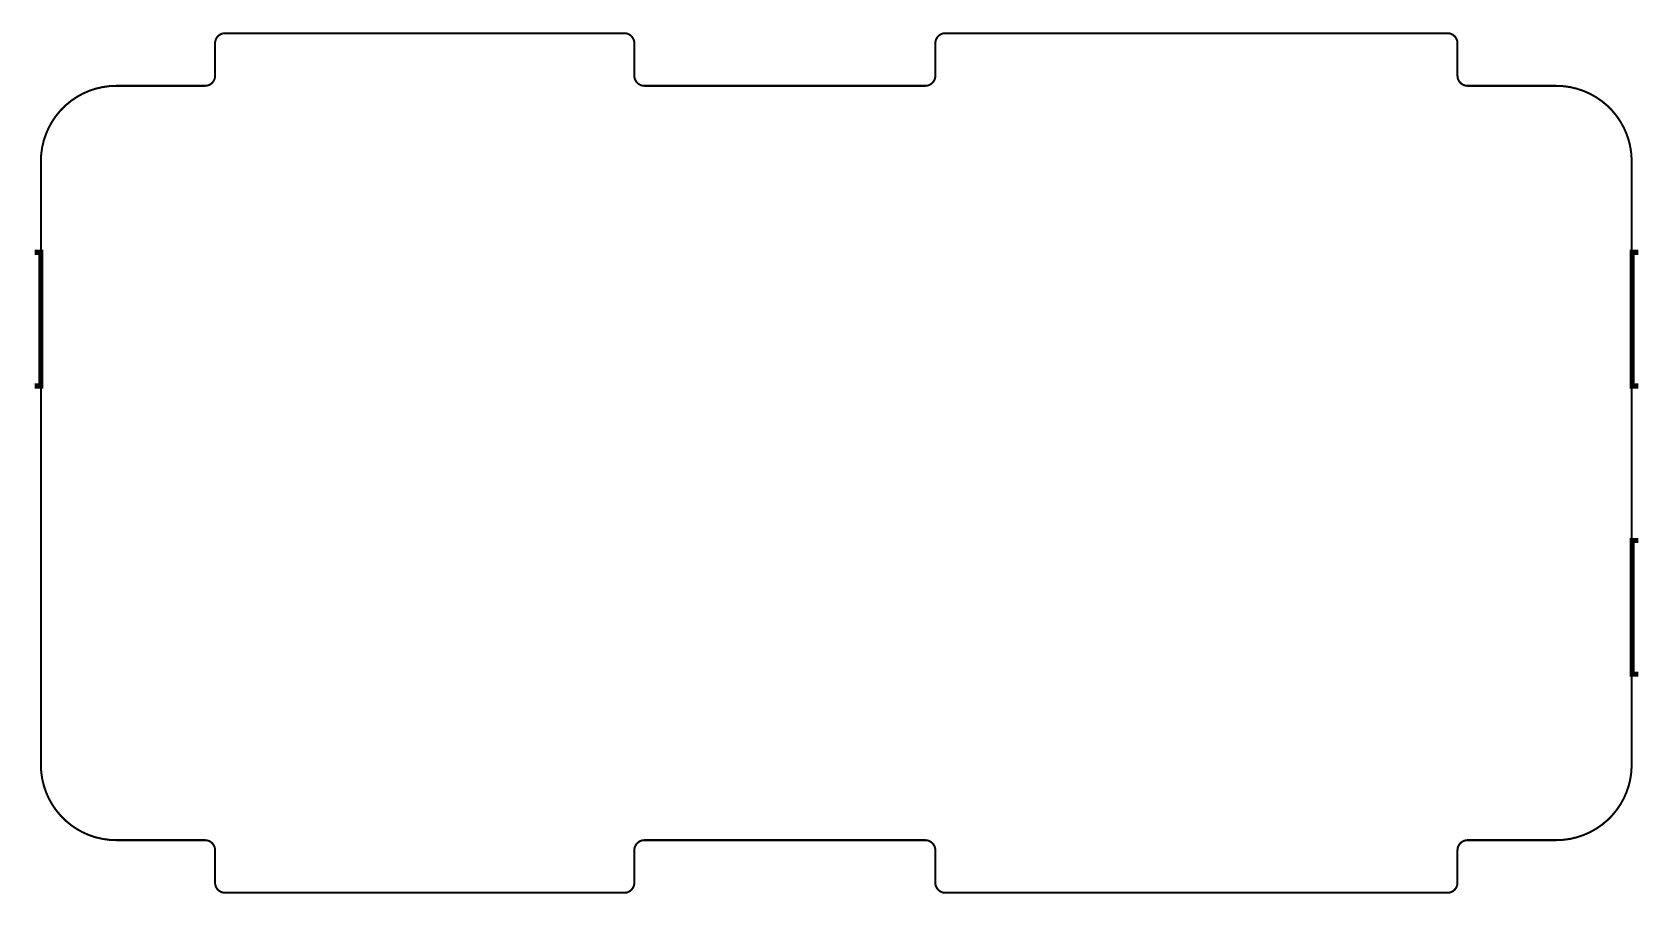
# Model space of a CAD drawing. Header units: millimetres. Extents: x 5.4 to 84.8, y 6 to 48.6.
import ezdxf

# ---------------------------------------------------------------- set-up
doc = ezdxf.new("R2010")
doc.units = ezdxf.units.MM
doc.layers.add('Board Outline Layer', color=7, linetype='Continuous', true_color=0xff00ff)

msp = doc.modelspace()

# ---------------------------------------------------------------- linework, layer by layer
at = {"layer": 'Board Outline Layer', "const_width": 0.1}
for points in [[(14.385, 48.043, -0.414214), (14.885, 48.543)], [(34.585, 48.543, -0.414214), (35.085, 48.043)], [(49.945, 48.043, -0.414214), (50.445, 48.543)], [(75.225, 48.543, -0.414214), (75.725, 48.043)], [(14.385, 46.443, -0.414214), (13.885, 45.943)], [(35.585, 45.943, -0.414214), (35.085, 46.443)], [(49.945, 46.443, -0.414214), (49.445, 45.943)], [(76.225, 45.943, -0.414214), (75.725, 46.443)], [(9.505, 45.943, 0.414214), (5.785, 42.223)], [(5.785, 42.223, -0.414214), (9.505, 45.943)], [(5.785, 42.223, -0.414214), (9.505, 45.943)], [(84.325, 42.223, 0.414214), (80.605, 45.943)], [(80.605, 45.943, -0.414214), (84.325, 42.223)], [(5.785, 12.417, 0.414214), (9.505, 8.697)], [(80.605, 8.697, 0.414214), (84.325, 12.417)], [(14.385, 8.197, 0.414214), (13.885, 8.697)], [(35.585, 8.697, 0.414214), (35.085, 8.197)], [(49.945, 8.197, 0.414214), (49.445, 8.697)], [(76.225, 8.697, 0.414214), (75.725, 8.197)], [(14.385, 6.597, 0.414214), (14.885, 6.097)], [(34.585, 6.097, 0.414214), (35.085, 6.597)], [(49.945, 6.597, 0.414214), (50.445, 6.097)], [(75.225, 6.097, 0.414214), (75.725, 6.597)]]:
    msp.add_lwpolyline(points, format="xyb", dxfattribs=at)
at = {"layer": 'Board Outline Layer'}
for points, const_width in [([(14.885, 48.543), (34.585, 48.543)], 0.1), ([(50.445, 48.543), (75.225, 48.543)], 0.1), ([(14.385, 46.443), (14.385, 48.043)], 0.1), ([(35.085, 46.443), (35.085, 48.043)], 0.1), ([(49.945, 48.043), (49.945, 46.443)], 0.1), ([(75.725, 46.443), (75.725, 48.043)], 0.1), ([(9.505, 45.943), (13.885, 45.943)], 0.1), ([(49.445, 45.943), (35.585, 45.943)], 0.1), ([(80.605, 45.943), (76.225, 45.943)], 0.1), ([(5.785, 42.223), (5.785, 12.417)], 0.1), ([(84.325, 12.417), (84.325, 42.223)], 0.1), ([(5.482, 37.72), (5.782, 37.72), (5.782, 31.12), (5.482, 31.12)], 0.254), ([(84.65, 31.12), (84.35, 31.12), (84.35, 37.72), (84.65, 37.72)], 0.254), ([(84.65, 16.893), (84.35, 16.893), (84.35, 23.493), (84.65, 23.493)], 0.254), ([(9.505, 8.697), (13.885, 8.697)], 0.1), ([(49.445, 8.697), (35.585, 8.697)], 0.1), ([(80.605, 8.697), (76.225, 8.697)], 0.1), ([(14.385, 8.197), (14.385, 6.597)], 0.1), ([(35.085, 8.197), (35.085, 6.597)], 0.1), ([(49.945, 6.597), (49.945, 8.197)], 0.1), ([(75.725, 8.197), (75.725, 6.597)], 0.1), ([(14.885, 6.097), (34.585, 6.097)], 0.1), ([(50.445, 6.097), (75.225, 6.097)], 0.1)]:
    msp.add_lwpolyline(points, dxfattribs=dict(at, const_width=const_width))

doc.saveas('drawing.dxf')
